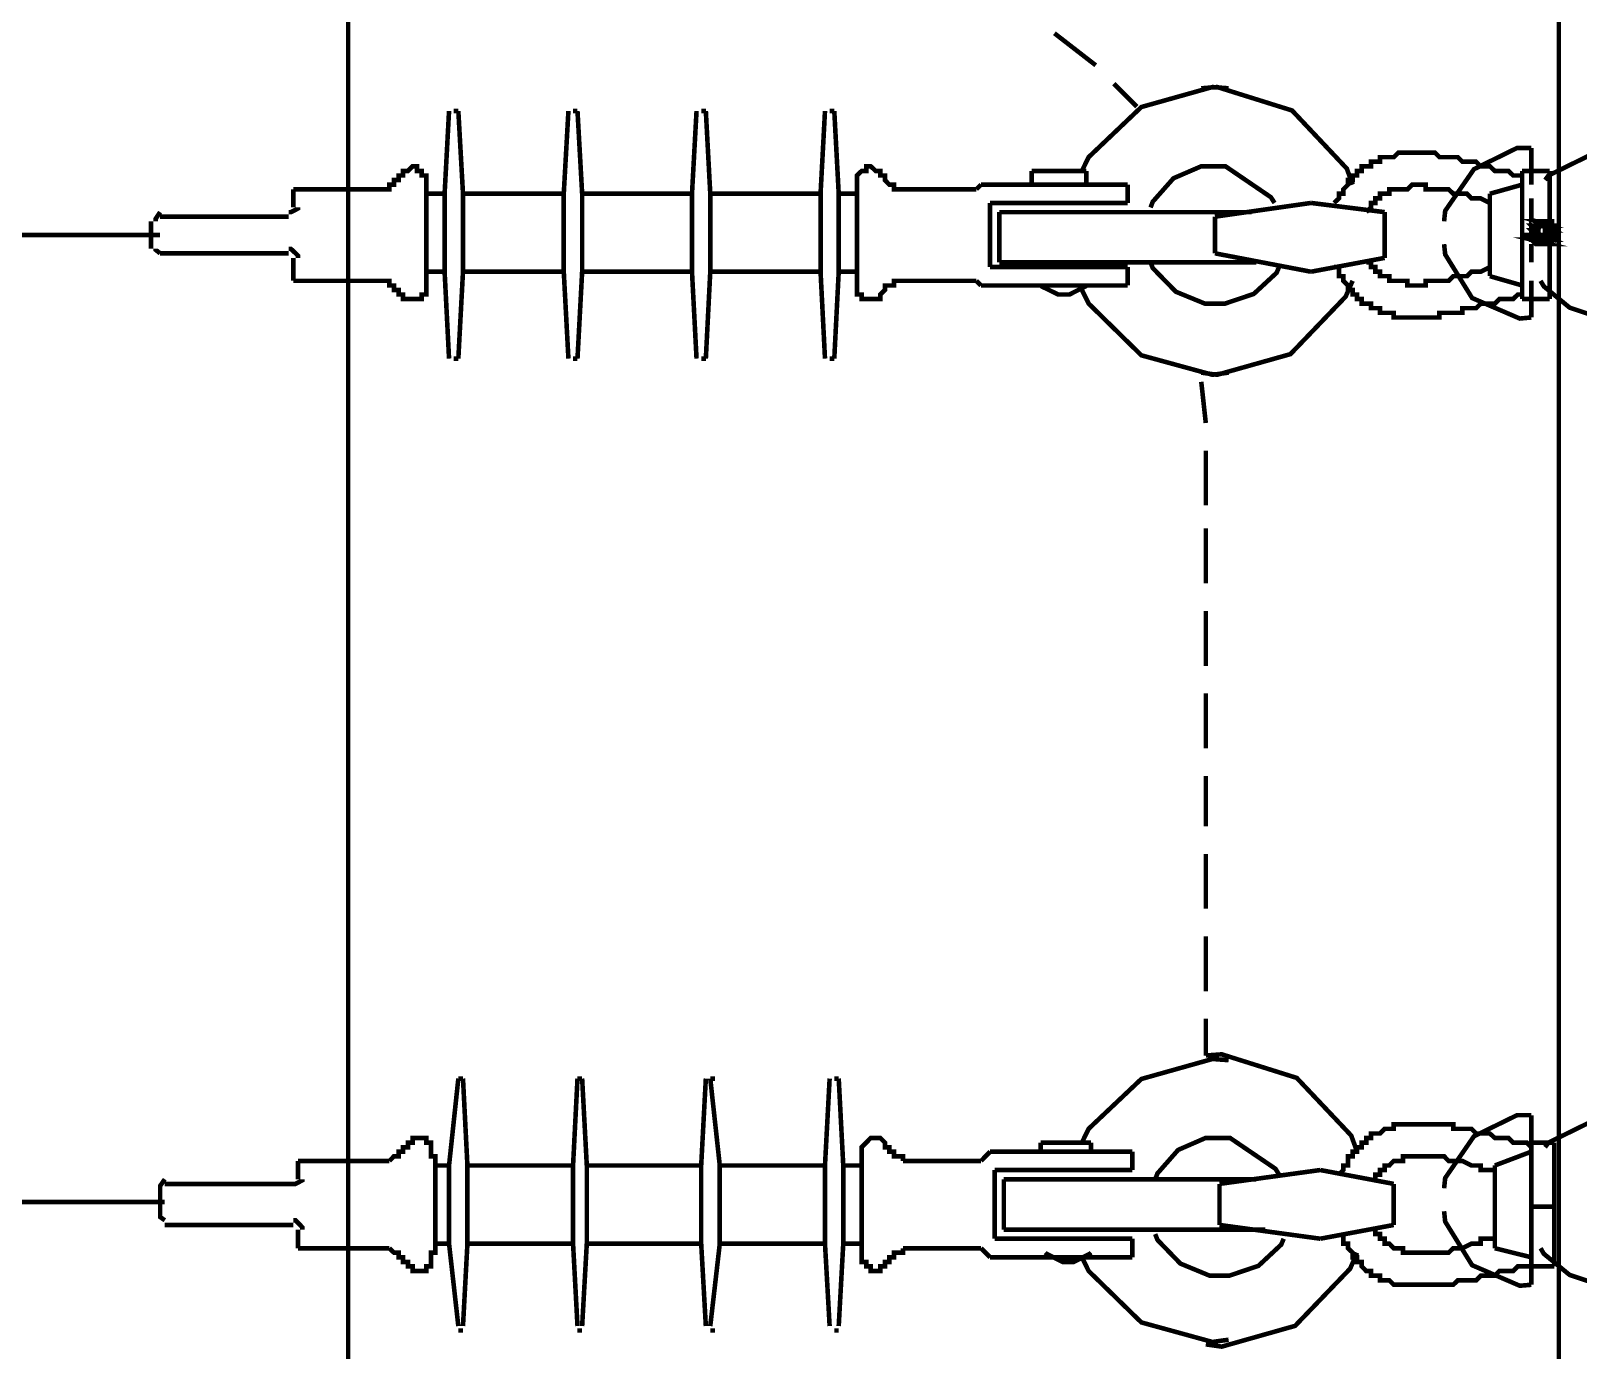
# Model space of a CAD drawing. Header units: metres. Extents: x -593 to 248, y 430 to 1024.
# Drawn here: x -481.01 to -466.7, y 811.44 to 823.64 of the extents above; entities that cross this region are included whole.
import ezdxf

# ---------------------------------------------------------------- set-up
doc = ezdxf.new("R2010")
doc.units = ezdxf.units.M
doc.header["$MEASUREMENT"] = 0
doc.layers.add('C00-00-00-BLACK', color=7, linetype='Continuous')

msp = doc.modelspace()

# ---------------------------------------------------------------- linework, layer by layer
at = {"layer": 'C00-00-00-BLACK', "const_width": 0.0423}
for points in [[(-478.073, 758.89), (-478.073, 842.777), (-415.303, 842.777), (-415.303, 758.89), (-478.073, 758.89)], [(-467.088, 821.879), (-466.96, 821.838), (-467.088, 821.838), (-467.088, 821.879)], [(-466.96, 821.879), (-467.088, 821.879), (-466.96, 821.838), (-466.96, 821.879)], [(-467.045, 821.838), (-467.13, 821.838), (-467.088, 821.795), (-467.045, 821.838)], [(-467.088, 821.795), (-467.13, 821.795), (-467.088, 821.752), (-467.088, 821.795)], [(-467.088, 821.752), (-467.13, 821.752), (-467.088, 821.71), (-467.088, 821.752)], [(-466.919, 821.752), (-466.919, 821.784), (-467.014, 821.879), (-467.045, 821.879), (-467.068, 821.879), (-467.13, 821.784), (-467.13, 821.752), (-467.13, 821.731), (-467.068, 821.668), (-467.045, 821.668), (-467.014, 821.668), (-466.919, 821.731), (-466.919, 821.752)], [(-467.13, 821.838), (-467.088, 821.795), (-467.13, 821.795), (-467.13, 821.838)], [(-466.96, 821.838), (-467.088, 821.838), (-467.13, 821.838), (-466.96, 821.838)], [(-466.96, 821.838), (-466.919, 821.838), (-467.13, 821.838), (-466.96, 821.838)], [(-466.96, 821.838), (-467.13, 821.838), (-466.96, 821.838)], [(-466.919, 821.838), (-467.13, 821.838), (-466.919, 821.838)], [(-467.13, 821.838), (-466.919, 821.838), (-466.876, 821.838), (-467.13, 821.838)], [(-466.919, 821.838), (-466.876, 821.838), (-467.13, 821.838), (-466.919, 821.838)], [(-466.919, 821.838), (-467.13, 821.838), (-466.96, 821.838), (-466.919, 821.838)], [(-467.13, 821.838), (-467.045, 821.838), (-467.003, 821.838), (-467.13, 821.838)], [(-467.045, 821.838), (-467.003, 821.838), (-467.13, 821.838), (-467.045, 821.838)], [(-467.13, 821.838), (-467.045, 821.838), (-467.003, 821.838), (-467.13, 821.838)], [(-467.045, 821.838), (-467.003, 821.838), (-467.13, 821.838), (-467.045, 821.838)], [(-467.045, 821.838), (-467.13, 821.838), (-467.045, 821.838)], [(-467.13, 821.838), (-467.045, 821.838), (-467.003, 821.838), (-467.13, 821.838)], [(-467.13, 821.838), (-467.045, 821.838), (-467.003, 821.838), (-467.13, 821.838)], [(-467.045, 821.838), (-467.003, 821.838), (-467.13, 821.838), (-467.045, 821.838)], [(-467.13, 821.795), (-467.088, 821.752), (-467.13, 821.752), (-467.13, 821.795)], [(-467.13, 821.795), (-467.088, 821.795), (-467.045, 821.795), (-467.13, 821.795)], [(-467.088, 821.795), (-467.045, 821.795), (-467.13, 821.795), (-467.088, 821.795)], [(-467.088, 821.795), (-467.13, 821.795), (-467.088, 821.795)], [(-467.13, 821.795), (-467.088, 821.795), (-467.045, 821.795), (-467.13, 821.795)], [(-467.13, 821.795), (-467.088, 821.795), (-467.045, 821.795), (-467.13, 821.795)], [(-467.088, 821.795), (-467.045, 821.795), (-467.13, 821.795), (-467.088, 821.795)], [(-467.13, 821.795), (-467.088, 821.795), (-467.045, 821.795), (-467.13, 821.795)], [(-467.088, 821.795), (-467.045, 821.795), (-467.13, 821.795), (-467.088, 821.795)], [(-467.088, 821.795), (-467.13, 821.795), (-467.088, 821.795)], [(-467.13, 821.795), (-467.088, 821.795), (-467.045, 821.795), (-467.13, 821.795)], [(-467.13, 821.795), (-467.088, 821.795), (-467.045, 821.795), (-467.13, 821.795)], [(-467.088, 821.795), (-467.045, 821.795), (-467.13, 821.795), (-467.088, 821.795)], [(-467.13, 821.752), (-467.088, 821.71), (-467.13, 821.71), (-467.13, 821.752)], [(-467.13, 821.752), (-467.088, 821.752), (-467.045, 821.752), (-467.13, 821.752)], [(-467.088, 821.752), (-467.045, 821.752), (-467.13, 821.752), (-467.088, 821.752)], [(-467.088, 821.752), (-467.13, 821.752), (-467.088, 821.752)], [(-467.13, 821.752), (-467.088, 821.752), (-467.045, 821.752), (-467.13, 821.752)], [(-467.13, 821.752), (-467.088, 821.752), (-467.045, 821.752), (-467.13, 821.752)], [(-467.088, 821.752), (-467.045, 821.752), (-467.13, 821.752), (-467.088, 821.752)], [(-467.13, 821.752), (-467.088, 821.752), (-467.045, 821.752), (-467.13, 821.752)], [(-467.088, 821.752), (-467.045, 821.752), (-467.13, 821.752), (-467.088, 821.752)], [(-467.088, 821.752), (-467.13, 821.752), (-467.088, 821.752)], [(-467.13, 821.752), (-467.088, 821.752), (-467.045, 821.752), (-467.13, 821.752)], [(-467.045, 821.879), (-467.003, 821.879), (-467.088, 821.879), (-467.045, 821.879)], [(-467.003, 821.879), (-467.088, 821.879), (-467.003, 821.879)], [(-467.088, 821.879), (-467.003, 821.879), (-466.96, 821.879), (-467.088, 821.879)], [(-466.96, 821.879), (-467.088, 821.879), (-466.96, 821.879)], [(-467.088, 821.879), (-466.96, 821.879), (-466.919, 821.879), (-467.088, 821.879)], [(-466.96, 821.879), (-466.919, 821.879), (-467.088, 821.879), (-466.96, 821.879)], [(-466.96, 821.879), (-467.088, 821.879), (-467.003, 821.879), (-466.96, 821.879)], [(-467.088, 821.838), (-466.96, 821.838), (-466.919, 821.838), (-467.088, 821.838)], [(-466.96, 821.752), (-466.96, 821.774), (-467.025, 821.838), (-467.045, 821.838), (-467.045, 821.838), (-467.088, 821.774), (-467.088, 821.752), (-467.088, 821.742), (-467.045, 821.71), (-467.045, 821.71), (-467.025, 821.71), (-466.96, 821.742), (-466.96, 821.752)], [(-466.919, 821.752), (-467.003, 821.752), (-466.919, 821.71), (-466.919, 821.752)], [(-466.919, 821.838), (-467.003, 821.838), (-466.919, 821.795), (-466.919, 821.838)], [(-467.003, 821.879), (-467.045, 821.879), (-467.003, 821.879)], [(-467.045, 821.879), (-467.003, 821.879), (-466.96, 821.879), (-467.045, 821.879)], [(-467.003, 821.879), (-466.96, 821.879), (-467.045, 821.879), (-467.003, 821.879)], [(-467.003, 821.879), (-467.045, 821.879), (-467.003, 821.879)], [(-467.045, 821.838), (-466.919, 821.838), (-466.876, 821.838), (-467.045, 821.838)], [(-466.919, 821.838), (-466.876, 821.838), (-467.045, 821.838), (-466.919, 821.838)], [(-466.919, 821.838), (-467.045, 821.838), (-466.919, 821.838)], [(-467.045, 821.838), (-466.919, 821.838), (-467.003, 821.838), (-467.045, 821.838)], [(-467.003, 821.838), (-466.919, 821.795), (-467.003, 821.795), (-467.003, 821.838)], [(-467.003, 821.838), (-466.919, 821.838), (-466.876, 821.838), (-467.003, 821.838)], [(-466.919, 821.838), (-466.876, 821.838), (-467.003, 821.838), (-466.919, 821.838)], [(-467.003, 821.838), (-466.919, 821.838), (-466.876, 821.838), (-467.003, 821.838)], [(-466.919, 821.838), (-466.876, 821.838), (-467.003, 821.838), (-466.919, 821.838)], [(-466.919, 821.795), (-467.003, 821.795), (-466.919, 821.795)], [(-467.003, 821.795), (-466.919, 821.795), (-466.876, 821.795), (-467.003, 821.795)], [(-467.003, 821.795), (-466.919, 821.795), (-466.876, 821.795), (-467.003, 821.795)], [(-466.919, 821.795), (-466.876, 821.795), (-467.003, 821.795), (-466.919, 821.795)], [(-466.919, 821.795), (-467.003, 821.795), (-466.919, 821.795)], [(-467.003, 821.795), (-466.919, 821.795), (-466.96, 821.795), (-467.003, 821.795)], [(-467.003, 821.752), (-466.919, 821.71), (-467.003, 821.71), (-467.003, 821.752)], [(-466.96, 821.752), (-466.919, 821.752), (-467.003, 821.752), (-466.96, 821.752)], [(-467.003, 821.752), (-466.919, 821.752), (-466.876, 821.752), (-467.003, 821.752)], [(-466.919, 821.752), (-466.876, 821.752), (-467.003, 821.752), (-466.919, 821.752)], [(-466.919, 821.795), (-466.96, 821.795), (-466.919, 821.752), (-466.919, 821.795)], [(-466.96, 821.795), (-466.919, 821.752), (-466.96, 821.752), (-466.96, 821.795)], [(-466.919, 821.795), (-466.96, 821.795), (-466.919, 821.795)], [(-466.96, 821.795), (-466.919, 821.795), (-466.876, 821.795), (-466.96, 821.795)], [(-466.96, 821.795), (-466.919, 821.795), (-466.876, 821.795), (-466.96, 821.795)], [(-466.919, 821.795), (-466.876, 821.795), (-466.96, 821.795), (-466.919, 821.795)], [(-466.96, 821.752), (-466.919, 821.752), (-466.876, 821.752), (-466.96, 821.752)], [(-466.919, 821.752), (-466.876, 821.752), (-466.96, 821.752), (-466.919, 821.752)], [(-466.96, 821.752), (-466.919, 821.752), (-466.876, 821.752), (-466.96, 821.752)], [(-466.919, 821.752), (-466.876, 821.752), (-466.96, 821.752), (-466.919, 821.752)], [(-466.919, 821.752), (-466.96, 821.752), (-466.919, 821.752)], [(-466.96, 821.752), (-466.919, 821.752), (-466.876, 821.752), (-466.96, 821.752)], [(-466.919, 821.752), (-466.96, 821.752), (-466.919, 821.752)], [(-466.96, 821.71), (-467.13, 821.71), (-466.96, 821.668), (-466.96, 821.71)], [(-467.13, 821.71), (-466.96, 821.668), (-467.088, 821.668), (-467.13, 821.71)], [(-467.045, 821.71), (-467.003, 821.71), (-467.13, 821.71), (-467.045, 821.71)], [(-467.045, 821.71), (-467.13, 821.71), (-467.088, 821.71), (-467.045, 821.71)], [(-467.13, 821.71), (-467.045, 821.71), (-467.003, 821.71), (-467.13, 821.71)], [(-467.045, 821.71), (-467.003, 821.71), (-467.13, 821.71), (-467.045, 821.71)], [(-467.045, 821.71), (-467.13, 821.71), (-467.045, 821.71)], [(-467.13, 821.71), (-467.045, 821.71), (-467.003, 821.71), (-467.13, 821.71)], [(-467.13, 821.71), (-467.045, 821.71), (-467.003, 821.71), (-467.13, 821.71)], [(-467.045, 821.71), (-467.003, 821.71), (-467.13, 821.71), (-467.045, 821.71)], [(-467.13, 821.71), (-467.045, 821.71), (-467.003, 821.71), (-467.13, 821.71)], [(-467.045, 821.71), (-467.003, 821.71), (-467.13, 821.71), (-467.045, 821.71)], [(-467.13, 821.71), (-466.919, 821.71), (-466.876, 821.71), (-467.13, 821.71)], [(-466.919, 821.71), (-466.876, 821.71), (-467.13, 821.71), (-466.919, 821.71)], [(-466.96, 821.71), (-467.13, 821.71), (-466.96, 821.71)], [(-467.13, 821.71), (-466.96, 821.71), (-466.919, 821.71), (-467.13, 821.71)], [(-466.96, 821.71), (-466.919, 821.71), (-467.13, 821.71), (-466.96, 821.71)], [(-466.96, 821.71), (-467.13, 821.71), (-466.919, 821.71), (-466.96, 821.71)], [(-466.96, 821.668), (-467.088, 821.668), (-466.96, 821.668)], [(-467.088, 821.668), (-466.96, 821.668), (-466.919, 821.668), (-467.088, 821.668)], [(-466.96, 821.668), (-466.919, 821.668), (-467.088, 821.668), (-466.96, 821.668)], [(-466.96, 821.668), (-467.088, 821.668), (-466.96, 821.668)], [(-467.045, 821.668), (-467.003, 821.668), (-467.088, 821.668), (-467.045, 821.668)], [(-467.003, 821.668), (-467.088, 821.668), (-467.003, 821.668)], [(-467.088, 821.668), (-467.003, 821.668), (-466.96, 821.668), (-467.088, 821.668)], [(-467.003, 821.668), (-466.96, 821.668), (-467.088, 821.668), (-467.003, 821.668)], [(-467.003, 821.668), (-467.088, 821.668), (-466.96, 821.668), (-467.003, 821.668)], [(-467.088, 821.668), (-467.003, 821.668), (-466.96, 821.668), (-467.088, 821.668)], [(-467.003, 821.71), (-466.919, 821.71), (-467.045, 821.71), (-467.003, 821.71)], [(-467.003, 821.668), (-466.96, 821.668), (-467.045, 821.668), (-467.003, 821.668)], [(-467.003, 821.668), (-467.045, 821.668), (-467.003, 821.668)], [(-467.045, 821.668), (-467.003, 821.668), (-466.96, 821.668), (-467.045, 821.668)], [(-467.003, 821.71), (-466.919, 821.71), (-466.876, 821.71), (-467.003, 821.71)], [(-466.919, 821.71), (-466.876, 821.71), (-467.003, 821.71), (-466.919, 821.71)], [(-467.003, 821.71), (-466.919, 821.71), (-466.876, 821.71), (-467.003, 821.71)], [(-466.919, 821.71), (-466.876, 821.71), (-467.003, 821.71), (-466.919, 821.71)], [(-467.003, 821.71), (-466.919, 821.71), (-466.876, 821.71), (-467.003, 821.71)], [(-466.919, 821.71), (-466.876, 821.71), (-467.003, 821.71), (-466.919, 821.71)], [(-466.919, 821.71), (-467.003, 821.71), (-466.919, 821.71)]]:
    msp.add_lwpolyline(points, close=True, dxfattribs=at)
for points in [[(-437.824, 767.92), (-461.915, 767.92), (-466.876, 767.92), (-466.876, 836.292)], [(-471.159, 823.322), (-471.541, 823.618)], [(-469.93, 823.109), (-470.079, 823.121), (-470.737, 822.936), (-471.224, 822.473), (-471.287, 822.345)], [(-470.779, 822.94), (-470.991, 823.152)], [(-468.783, 822.218), (-468.837, 822.367), (-469.343, 822.904), (-470.036, 823.121), (-470.183, 823.109)], [(-477.181, 822.134), (-477.14, 822.899)], [(-477.097, 822.899), (-477.054, 822.899)], [(-477.054, 822.899), (-477.011, 822.134)], [(-476.079, 822.134), (-476.036, 822.899)], [(-475.993, 822.899), (-475.952, 822.899)], [(-475.952, 822.899), (-475.909, 822.134)], [(-474.893, 822.134), (-474.851, 822.899)], [(-474.808, 822.899), (-474.765, 822.899)], [(-474.765, 822.899), (-474.724, 822.134)], [(-473.704, 822.134), (-473.663, 822.899)], [(-473.62, 822.899), (-473.577, 822.899)], [(-473.577, 822.899), (-473.536, 822.134)], [(-467.215, 822.303), (-467.256, 822.303), (-467.299, 822.303), (-467.342, 822.345), (-467.384, 822.345), (-467.426, 822.345), (-467.468, 822.345), (-467.514, 822.388), (-467.556, 822.388), (-467.598, 822.388), (-467.641, 822.43), (-467.684, 822.43), (-467.725, 822.43), (-467.768, 822.43), (-467.81, 822.472), (-467.852, 822.472), (-467.895, 822.472), (-467.937, 822.472), (-467.98, 822.472), (-468.021, 822.514), (-468.064, 822.514), (-468.107, 822.514), (-468.148, 822.514), (-468.191, 822.514), (-468.233, 822.514), (-468.276, 822.514), (-468.318, 822.514), (-468.36, 822.514), (-468.403, 822.472), (-468.444, 822.472), (-468.487, 822.472), (-468.53, 822.472), (-468.53, 822.43), (-468.572, 822.43), (-468.614, 822.43), (-468.614, 822.388), (-468.657, 822.388), (-468.699, 822.388), (-468.699, 822.345), (-468.742, 822.345), (-468.742, 822.303), (-468.783, 822.303), (-468.783, 822.261), (-468.826, 822.261), (-468.826, 822.218), (-468.869, 822.175), (-468.869, 822.134), (-468.91, 822.134), (-468.91, 822.091), (-468.955, 822.049)], [(-467.13, 822.557), (-467.263, 822.557), (-467.661, 822.361), (-467.927, 821.976), (-467.937, 821.879)], [(-467.13, 822.218), (-467.13, 822.557)], [(-466.41, 822.557), (-466.474, 822.547), (-466.971, 822.303), (-467.003, 822.261)], [(-477.35, 822.175), (-477.35, 822.218), (-477.35, 822.261), (-477.35, 822.303), (-477.393, 822.303), (-477.393, 822.345), (-477.436, 822.345), (-477.436, 822.388), (-477.477, 822.388), (-477.52, 822.345), (-477.566, 822.345), (-477.566, 822.303), (-477.607, 822.303), (-477.607, 822.261), (-477.65, 822.261), (-477.65, 822.218), (-477.692, 822.218), (-477.692, 822.175), (-477.735, 822.175)], [(-473.367, 822.175), (-473.367, 822.218), (-473.367, 822.261), (-473.367, 822.303), (-473.324, 822.345), (-473.281, 822.345), (-473.281, 822.388), (-473.24, 822.388), (-473.194, 822.345), (-473.152, 822.345), (-473.152, 822.303), (-473.109, 822.303), (-473.109, 822.261), (-473.068, 822.218), (-473.025, 822.218), (-473.025, 822.175), (-472.982, 822.175)], [(-471.751, 822.218), (-471.751, 822.345)], [(-471.751, 822.345), (-471.245, 822.345)], [(-471.245, 822.345), (-471.245, 822.218)], [(-469.505, 822.049), (-469.539, 822.102), (-469.959, 822.388), (-470.098, 822.388), (-470.183, 822.388), (-470.44, 822.277), (-470.631, 822.061), (-470.652, 822.007)], [(-467.215, 821.16), (-467.215, 822.345)], [(-466.96, 822.345), (-467.215, 822.345)], [(-466.96, 821.16), (-466.96, 822.345)], [(-478.581, 822.007), (-478.581, 822.175)], [(-477.735, 822.175), (-478.581, 822.175)], [(-477.35, 822.175), (-477.35, 821.329)], [(-473.367, 822.175), (-473.367, 821.329)], [(-472.263, 822.175), (-472.982, 822.175)], [(-472.263, 822.175), (-472.22, 822.218)], [(-472.22, 822.218), (-470.863, 822.218)], [(-470.863, 822.218), (-470.863, 822.049)], [(-467.514, 822.049), (-467.598, 822.091), (-467.641, 822.091), (-467.684, 822.091), (-467.725, 822.134), (-467.81, 822.134), (-467.852, 822.134), (-467.895, 822.175), (-467.937, 822.175), (-467.98, 822.175), (-468.021, 822.175), (-468.064, 822.175), (-468.107, 822.175), (-468.107, 822.218), (-468.148, 822.218), (-468.191, 822.218), (-468.233, 822.218), (-468.276, 822.175), (-468.318, 822.175), (-468.36, 822.175), (-468.403, 822.175), (-468.444, 822.175), (-468.444, 822.134), (-468.487, 822.134), (-468.53, 822.134), (-468.53, 822.091), (-468.572, 822.091), (-468.572, 822.049), (-468.614, 822.049), (-468.614, 822.007), (-468.657, 821.964)], [(-467.514, 822.134), (-467.215, 822.218)], [(-467.215, 821.202), (-467.215, 822.303)], [(-477.181, 822.134), (-477.35, 822.134)], [(-477.181, 822.134), (-477.181, 821.413)], [(-476.079, 822.134), (-477.011, 822.134)], [(-477.011, 822.134), (-477.011, 821.413)], [(-476.079, 822.134), (-476.079, 821.413)], [(-475.909, 822.134), (-475.909, 821.413)], [(-474.893, 822.134), (-475.909, 822.134)], [(-474.893, 822.134), (-474.893, 821.413)], [(-473.704, 822.134), (-474.724, 822.134)], [(-474.724, 822.134), (-474.724, 821.413)], [(-473.704, 822.134), (-473.704, 821.413)], [(-473.536, 822.134), (-473.536, 821.413)], [(-473.367, 822.134), (-473.536, 822.134)], [(-472.136, 822.049), (-472.136, 821.752)], [(-472.136, 822.049), (-470.863, 822.049)], [(-470.056, 821.922), (-469.168, 822.049)], [(-469.168, 822.049), (-468.487, 821.964)], [(-467.514, 821.372), (-467.514, 822.134)], [(-467.13, 821.879), (-467.13, 822.091)], [(-479.812, 821.964), (-479.812, 821.964), (-479.854, 821.901), (-479.854, 821.879)], [(-478.624, 821.922), (-479.812, 821.922)], [(-478.624, 821.964), (-478.603, 821.964), (-478.538, 821.997), (-478.538, 822.007)], [(-472.051, 821.964), (-469.717, 821.964)], [(-472.051, 821.964), (-472.051, 821.499)], [(-470.056, 821.922), (-470.056, 821.583)], [(-468.487, 821.964), (-468.487, 821.541)], [(-479.812, 821.752), (-489.651, 821.752)], [(-479.896, 821.625), (-479.896, 821.879)], [(-472.136, 821.456), (-472.136, 821.752)], [(-466.96, 821.752), (-467.215, 821.752)], [(-479.854, 821.625), (-479.854, 821.616), (-479.812, 821.583), (-479.812, 821.583)], [(-478.538, 821.541), (-478.538, 821.563), (-478.603, 821.625), (-478.624, 821.625)], [(-467.937, 821.668), (-467.927, 821.573), (-467.678, 821.17), (-467.237, 820.98), (-467.13, 820.99)], [(-467.13, 821.499), (-467.13, 821.668)], [(-478.624, 821.583), (-479.812, 821.583)], [(-478.581, 821.329), (-478.581, 821.541)], [(-472.136, 821.456), (-470.863, 821.456)], [(-472.051, 821.499), (-469.675, 821.499)], [(-470.863, 821.286), (-470.863, 821.456)], [(-470.652, 821.499), (-470.631, 821.446), (-470.418, 821.228), (-470.147, 821.117), (-470.056, 821.117), (-469.967, 821.117), (-469.697, 821.208), (-469.486, 821.403), (-469.464, 821.456)], [(-470.056, 821.583), (-469.168, 821.413)], [(-469.168, 821.413), (-468.487, 821.541)], [(-467.215, 821.202), (-467.256, 821.202), (-467.299, 821.16), (-467.342, 821.16), (-467.384, 821.16), (-467.426, 821.16), (-467.468, 821.117), (-467.514, 821.117), (-467.556, 821.117), (-467.598, 821.117), (-467.641, 821.076), (-467.684, 821.076), (-467.725, 821.076), (-467.768, 821.076), (-467.768, 821.033), (-467.81, 821.033), (-467.852, 821.033), (-467.895, 821.033), (-467.937, 821.033), (-467.98, 821.033), (-467.98, 820.99), (-468.021, 820.99), (-468.064, 820.99), (-468.107, 820.99), (-468.148, 820.99), (-468.191, 820.99), (-468.233, 820.99), (-468.276, 820.99), (-468.318, 820.99), (-468.36, 820.99), (-468.403, 820.99), (-468.403, 821.033), (-468.444, 821.033), (-468.487, 821.033), (-468.53, 821.033), (-468.53, 821.076), (-468.572, 821.076), (-468.614, 821.076), (-468.614, 821.117), (-468.657, 821.117), (-468.699, 821.117), (-468.699, 821.16), (-468.742, 821.16), (-468.742, 821.202), (-468.783, 821.202), (-468.783, 821.245), (-468.826, 821.245), (-468.826, 821.286), (-468.869, 821.329), (-468.869, 821.372), (-468.91, 821.372), (-468.91, 821.413), (-468.91, 821.456), (-468.955, 821.456)], [(-467.514, 821.456), (-467.598, 821.413), (-467.641, 821.413), (-467.684, 821.413), (-467.725, 821.372), (-467.81, 821.372), (-467.852, 821.372), (-467.895, 821.329), (-467.937, 821.329), (-467.98, 821.329), (-468.021, 821.329), (-468.064, 821.329), (-468.107, 821.329), (-468.107, 821.286), (-468.148, 821.286), (-468.191, 821.286), (-468.233, 821.286), (-468.276, 821.286), (-468.276, 821.329), (-468.318, 821.329), (-468.36, 821.329), (-468.403, 821.329), (-468.444, 821.329), (-468.444, 821.372), (-468.487, 821.372), (-468.53, 821.372), (-468.53, 821.413), (-468.572, 821.413), (-468.572, 821.456), (-468.614, 821.456), (-468.614, 821.499), (-468.657, 821.499)], [(-477.735, 821.329), (-478.581, 821.329)], [(-477.35, 821.329), (-477.35, 821.286), (-477.35, 821.245), (-477.35, 821.202), (-477.393, 821.202), (-477.393, 821.16), (-477.436, 821.16), (-477.477, 821.16), (-477.52, 821.16), (-477.566, 821.16), (-477.566, 821.202), (-477.607, 821.202), (-477.607, 821.245), (-477.65, 821.245), (-477.65, 821.286), (-477.692, 821.286), (-477.692, 821.329), (-477.735, 821.329)], [(-477.181, 821.413), (-477.35, 821.413)], [(-477.181, 821.413), (-477.14, 820.61)], [(-477.054, 820.61), (-477.011, 821.413)], [(-476.079, 821.413), (-477.011, 821.413)], [(-476.079, 821.413), (-476.036, 820.61)], [(-475.952, 820.61), (-475.909, 821.413)], [(-474.893, 821.413), (-475.909, 821.413)], [(-474.893, 821.413), (-474.851, 820.61)], [(-474.765, 820.61), (-474.724, 821.413)], [(-473.704, 821.413), (-474.724, 821.413)], [(-473.704, 821.413), (-473.663, 820.61)], [(-473.577, 820.61), (-473.536, 821.413)], [(-473.367, 821.413), (-473.536, 821.413)], [(-473.367, 821.329), (-473.367, 821.286), (-473.367, 821.245), (-473.367, 821.202), (-473.324, 821.202), (-473.324, 821.16), (-473.281, 821.16), (-473.24, 821.16), (-473.194, 821.16), (-473.152, 821.16), (-473.152, 821.202), (-473.109, 821.245), (-473.109, 821.286), (-473.068, 821.286), (-473.025, 821.286), (-473.025, 821.329), (-472.982, 821.329)], [(-472.263, 821.329), (-472.982, 821.329)], [(-472.263, 821.329), (-472.22, 821.286)], [(-470.183, 820.48), (-470.036, 820.46), (-469.358, 820.651), (-468.848, 821.182), (-468.783, 821.329)], [(-467.215, 821.286), (-467.514, 821.372)], [(-467.13, 820.99), (-467.13, 821.329)], [(-467.045, 821.329), (-467.014, 821.277), (-466.776, 821.081), (-466.503, 820.99), (-466.41, 820.99)], [(-472.22, 821.286), (-470.863, 821.286)], [(-471.668, 821.286), (-471.658, 821.277), (-471.506, 821.202), (-471.455, 821.202), (-471.403, 821.202), (-471.255, 821.277), (-471.245, 821.286)], [(-471.287, 821.245), (-471.224, 821.118), (-470.737, 820.64), (-470.079, 820.46), (-469.93, 820.48)], [(-466.96, 821.16), (-467.215, 821.16)], [(-477.097, 820.61), (-477.054, 820.61)], [(-475.993, 820.61), (-475.952, 820.61)], [(-474.808, 820.61), (-474.765, 820.61)], [(-473.62, 820.61), (-473.577, 820.61)], [(-470.183, 820.395), (-470.141, 820.014)], [(-470.141, 819.759), (-470.141, 819.252)], [(-470.141, 819.04), (-470.141, 818.53)], [(-470.141, 818.275), (-470.141, 817.768)], [(-470.141, 817.513), (-470.141, 817.006)], [(-470.141, 816.751), (-470.141, 816.284)], [(-470.141, 816.029), (-470.141, 815.522)], [(-470.141, 815.267), (-470.141, 814.76)], [(-470.141, 814.505), (-470.141, 814.165)], [(-468.742, 813.276), (-468.796, 813.425), (-469.3, 813.958), (-469.993, 814.176), (-470.141, 814.165)], [(-469.93, 814.122), (-470.079, 814.133), (-470.737, 813.948), (-471.224, 813.488), (-471.287, 813.36)], [(-477.14, 813.148), (-477.054, 813.952)], [(-477.054, 813.952), (-477.011, 813.952)], [(-477.011, 813.952), (-476.97, 813.148)], [(-475.993, 813.148), (-475.952, 813.952)], [(-475.952, 813.952), (-475.909, 813.952)], [(-475.909, 813.952), (-475.866, 813.148)], [(-474.808, 813.148), (-474.765, 813.952)], [(-474.724, 813.952), (-474.681, 813.952)], [(-474.724, 813.952), (-474.636, 813.148)], [(-473.663, 813.148), (-473.62, 813.952)], [(-473.577, 813.952), (-473.536, 813.952)], [(-473.536, 813.952), (-473.494, 813.148)], [(-467.13, 813.613), (-467.263, 813.613), (-467.661, 813.418), (-467.927, 813.032), (-467.937, 812.937)], [(-467.13, 813.317), (-467.13, 813.613)], [(-466.41, 813.613), (-466.474, 813.604), (-466.971, 813.36), (-467.003, 813.317)], [(-467.13, 813.317), (-467.172, 813.36), (-467.215, 813.36), (-467.256, 813.36), (-467.299, 813.36), (-467.342, 813.403), (-467.384, 813.403), (-467.426, 813.403), (-467.468, 813.403), (-467.514, 813.444), (-467.556, 813.444), (-467.598, 813.444), (-467.641, 813.444), (-467.684, 813.487), (-467.725, 813.487), (-467.768, 813.487), (-467.81, 813.487), (-467.852, 813.487), (-467.852, 813.529), (-467.895, 813.529), (-467.937, 813.529), (-467.98, 813.529), (-468.021, 813.529), (-468.064, 813.529), (-468.107, 813.529), (-468.148, 813.529), (-468.191, 813.529), (-468.233, 813.529), (-468.276, 813.529), (-468.318, 813.529), (-468.36, 813.529), (-468.403, 813.529), (-468.403, 813.487), (-468.444, 813.487), (-468.487, 813.487), (-468.53, 813.444), (-468.572, 813.444), (-468.614, 813.444), (-468.614, 813.403), (-468.657, 813.403), (-468.657, 813.36), (-468.699, 813.36), (-468.699, 813.317), (-468.742, 813.317), (-468.742, 813.276), (-468.783, 813.276), (-468.783, 813.233), (-468.826, 813.233), (-468.826, 813.19), (-468.826, 813.148), (-468.869, 813.148), (-468.869, 813.106), (-468.91, 813.064)], [(-477.266, 813.19), (-477.266, 813.233), (-477.308, 813.233), (-477.308, 813.276), (-477.308, 813.317), (-477.308, 813.36), (-477.35, 813.36), (-477.35, 813.403), (-477.393, 813.403), (-477.436, 813.403), (-477.477, 813.403), (-477.477, 813.36), (-477.52, 813.36), (-477.52, 813.317), (-477.566, 813.317), (-477.566, 813.276), (-477.607, 813.276), (-477.607, 813.233), (-477.65, 813.233), (-477.692, 813.19)], [(-473.324, 813.19), (-473.324, 813.233), (-473.324, 813.276), (-473.324, 813.317), (-473.281, 813.36), (-473.24, 813.403), (-473.194, 813.403), (-473.152, 813.403), (-473.109, 813.36), (-473.109, 813.317), (-473.068, 813.317), (-473.068, 813.276), (-473.025, 813.276), (-473.025, 813.233), (-472.982, 813.233), (-472.941, 813.233), (-472.941, 813.19)], [(-471.668, 813.36), (-471.202, 813.36)], [(-471.668, 813.276), (-471.668, 813.36)], [(-471.202, 813.36), (-471.202, 813.276)], [(-469.464, 813.064), (-469.496, 813.117), (-469.917, 813.403), (-470.056, 813.403), (-470.142, 813.403), (-470.397, 813.292), (-470.588, 813.075), (-470.609, 813.021)], [(-466.919, 813.36), (-467.13, 813.36)], [(-467.13, 812.215), (-467.13, 813.36)], [(-467.13, 812.215), (-467.13, 813.317)], [(-466.919, 812.215), (-466.919, 813.36)], [(-477.692, 813.19), (-478.538, 813.19)], [(-478.538, 813.021), (-478.538, 813.19)], [(-477.266, 813.19), (-477.266, 812.383)], [(-473.324, 813.19), (-473.324, 812.383)], [(-472.22, 813.19), (-472.941, 813.19)], [(-472.22, 813.19), (-472.136, 813.276)], [(-472.136, 813.276), (-470.821, 813.276)], [(-470.821, 813.276), (-470.821, 813.106)], [(-467.468, 813.106), (-467.556, 813.106), (-467.598, 813.106), (-467.598, 813.148), (-467.684, 813.148), (-467.768, 813.19), (-467.81, 813.19), (-467.852, 813.19), (-467.895, 813.19), (-467.937, 813.233), (-467.98, 813.233), (-468.021, 813.233), (-468.064, 813.233), (-468.107, 813.233), (-468.148, 813.233), (-468.191, 813.233), (-468.233, 813.233), (-468.276, 813.233), (-468.318, 813.233), (-468.318, 813.19), (-468.36, 813.19), (-468.403, 813.19), (-468.444, 813.148), (-468.487, 813.148), (-468.487, 813.106), (-468.53, 813.106), (-468.53, 813.064), (-468.572, 813.064), (-468.572, 813.021)], [(-467.468, 813.148), (-467.13, 813.276)], [(-479.769, 813.021), (-479.769, 813.021), (-479.812, 812.959), (-479.812, 812.937)], [(-478.581, 812.978), (-478.56, 812.978), (-478.497, 813.011), (-478.497, 813.021)], [(-477.14, 813.148), (-477.266, 813.148)], [(-477.14, 813.148), (-477.14, 812.425)], [(-476.97, 813.148), (-476.97, 812.425)], [(-475.993, 813.148), (-476.97, 813.148)], [(-475.993, 813.148), (-475.993, 812.425)], [(-474.808, 813.148), (-475.866, 813.148)], [(-475.866, 813.148), (-475.866, 812.425)], [(-474.808, 813.148), (-474.808, 812.425)], [(-474.636, 813.148), (-474.636, 812.425)], [(-473.663, 813.148), (-474.636, 813.148)], [(-473.663, 813.148), (-473.663, 812.425)], [(-473.324, 813.148), (-473.494, 813.148)], [(-473.494, 813.148), (-473.494, 812.425)], [(-472.093, 813.106), (-470.821, 813.106)], [(-472.093, 813.106), (-472.093, 812.81)], [(-472.009, 813.021), (-472.009, 812.555)], [(-472.009, 813.021), (-469.675, 813.021)], [(-470.014, 812.978), (-469.082, 813.106)], [(-469.082, 813.106), (-468.403, 812.978)], [(-467.468, 812.383), (-467.468, 813.148)], [(-467.13, 812.937), (-467.13, 813.148)], [(-479.812, 812.682), (-479.812, 812.937)], [(-478.581, 812.978), (-479.769, 812.978)], [(-470.014, 812.978), (-470.014, 812.598)], [(-468.403, 812.978), (-468.403, 812.598)], [(-479.769, 812.81), (-489.567, 812.81)], [(-472.093, 812.471), (-472.093, 812.81)], [(-467.937, 812.725), (-467.927, 812.629), (-467.678, 812.226), (-467.237, 812.036), (-467.13, 812.045)], [(-467.13, 812.555), (-467.13, 812.767)], [(-466.919, 812.767), (-467.13, 812.767)], [(-479.812, 812.682), (-479.812, 812.672), (-479.769, 812.641), (-479.769, 812.641)], [(-478.581, 812.598), (-479.769, 812.598)], [(-478.497, 812.555), (-478.497, 812.577), (-478.56, 812.641), (-478.581, 812.641)], [(-470.014, 812.598), (-469.082, 812.471)], [(-469.082, 812.471), (-468.403, 812.598)], [(-478.538, 812.383), (-478.538, 812.555)], [(-472.093, 812.471), (-470.821, 812.471)], [(-472.009, 812.555), (-469.591, 812.555)], [(-470.821, 812.299), (-470.821, 812.471)], [(-470.609, 812.514), (-470.588, 812.46), (-470.376, 812.241), (-470.105, 812.129), (-470.014, 812.129), (-469.924, 812.129), (-469.654, 812.22), (-469.443, 812.417), (-469.421, 812.471)], [(-467.13, 812.215), (-467.172, 812.215), (-467.215, 812.215), (-467.256, 812.215), (-467.299, 812.172), (-467.342, 812.172), (-467.384, 812.172), (-467.426, 812.172), (-467.468, 812.129), (-467.514, 812.129), (-467.556, 812.129), (-467.598, 812.129), (-467.641, 812.086), (-467.684, 812.086), (-467.725, 812.086), (-467.768, 812.086), (-467.81, 812.086), (-467.852, 812.045), (-467.895, 812.045), (-467.937, 812.045), (-467.98, 812.045), (-468.021, 812.045), (-468.064, 812.045), (-468.107, 812.045), (-468.148, 812.045), (-468.191, 812.045), (-468.233, 812.045), (-468.276, 812.045), (-468.318, 812.045), (-468.36, 812.045), (-468.403, 812.045), (-468.444, 812.086), (-468.487, 812.086), (-468.53, 812.086), (-468.53, 812.129), (-468.572, 812.129), (-468.614, 812.129), (-468.614, 812.172), (-468.657, 812.172), (-468.699, 812.215), (-468.699, 812.256), (-468.742, 812.256), (-468.742, 812.299), (-468.783, 812.299), (-468.783, 812.342), (-468.826, 812.383), (-468.826, 812.425), (-468.869, 812.425), (-468.869, 812.471), (-468.869, 812.514)], [(-467.468, 812.471), (-467.556, 812.471), (-467.598, 812.471), (-467.598, 812.425), (-467.684, 812.425), (-467.768, 812.383), (-467.81, 812.383), (-467.852, 812.383), (-467.895, 812.342), (-467.937, 812.342), (-467.98, 812.342), (-468.021, 812.342), (-468.064, 812.342), (-468.107, 812.342), (-468.148, 812.342), (-468.191, 812.342), (-468.233, 812.342), (-468.276, 812.342), (-468.318, 812.342), (-468.318, 812.383), (-468.36, 812.383), (-468.403, 812.383), (-468.444, 812.425), (-468.487, 812.425), (-468.487, 812.471), (-468.53, 812.471), (-468.53, 812.514), (-468.572, 812.514), (-468.572, 812.555)], [(-477.692, 812.383), (-478.538, 812.383)], [(-477.266, 812.383), (-477.266, 812.342), (-477.308, 812.342), (-477.308, 812.299), (-477.308, 812.256), (-477.308, 812.215), (-477.35, 812.215), (-477.35, 812.172), (-477.393, 812.172), (-477.436, 812.172), (-477.477, 812.172), (-477.477, 812.215), (-477.52, 812.215), (-477.52, 812.256), (-477.566, 812.256), (-477.566, 812.299), (-477.607, 812.299), (-477.607, 812.342), (-477.65, 812.342), (-477.692, 812.383)], [(-477.14, 812.425), (-477.266, 812.425)], [(-477.14, 812.425), (-477.054, 811.663)], [(-477.011, 811.663), (-476.97, 812.425)], [(-475.993, 812.425), (-476.97, 812.425)], [(-475.993, 812.425), (-475.952, 811.663)], [(-475.909, 811.663), (-475.866, 812.425)], [(-474.808, 812.425), (-475.866, 812.425)], [(-474.808, 812.425), (-474.765, 811.663)], [(-474.724, 811.663), (-474.636, 812.425)], [(-473.663, 812.425), (-474.636, 812.425)], [(-473.663, 812.425), (-473.62, 811.663)], [(-473.536, 811.663), (-473.494, 812.425)], [(-473.324, 812.425), (-473.494, 812.425)], [(-473.324, 812.383), (-473.324, 812.342), (-473.324, 812.299), (-473.324, 812.256), (-473.281, 812.256), (-473.281, 812.215), (-473.24, 812.215), (-473.24, 812.172), (-473.194, 812.172), (-473.152, 812.172), (-473.152, 812.215), (-473.109, 812.215), (-473.109, 812.256), (-473.068, 812.256), (-473.068, 812.299), (-473.025, 812.299), (-473.025, 812.342), (-472.982, 812.342), (-472.941, 812.342), (-472.941, 812.383)], [(-472.22, 812.383), (-472.941, 812.383)], [(-472.22, 812.383), (-472.136, 812.299)], [(-472.136, 812.299), (-470.821, 812.299)], [(-471.625, 812.342), (-471.615, 812.332), (-471.465, 812.256), (-471.414, 812.256), (-471.362, 812.256), (-471.213, 812.332), (-471.202, 812.342)], [(-471.287, 812.299), (-471.224, 812.172), (-470.737, 811.697), (-470.079, 811.516), (-469.93, 811.537)], [(-470.141, 811.494), (-469.993, 811.473), (-469.315, 811.665), (-468.806, 812.194), (-468.742, 812.342)], [(-467.13, 812.299), (-467.468, 812.383)], [(-467.13, 812.045), (-467.13, 812.425)], [(-467.045, 812.383), (-467.014, 812.331), (-466.776, 812.136), (-466.503, 812.045), (-466.41, 812.045)], [(-466.919, 812.215), (-467.13, 812.215)], [(-477.054, 811.622), (-477.011, 811.622)], [(-475.952, 811.622), (-475.909, 811.622)], [(-474.724, 811.622), (-474.681, 811.622)], [(-473.577, 811.622), (-473.536, 811.622)]]:
    msp.add_lwpolyline(points, dxfattribs=at)
at = {"layer": 'C00-00-00-BLACK'}
for points in [[(-466.96, 821.838), (-467.088, 821.838), (-467.13, 821.838), (-466.96, 821.838)], [(-466.96, 821.838), (-466.919, 821.838), (-467.13, 821.838), (-466.96, 821.838)], [(-466.96, 821.838), (-467.13, 821.838), (-466.96, 821.838)], [(-466.919, 821.838), (-467.13, 821.838), (-466.919, 821.838)], [(-467.13, 821.838), (-466.919, 821.838), (-466.876, 821.838), (-467.13, 821.838)], [(-466.919, 821.838), (-466.876, 821.838), (-467.13, 821.838), (-466.919, 821.838)], [(-466.919, 821.838), (-467.13, 821.838), (-466.96, 821.838), (-466.919, 821.838)], [(-467.13, 821.838), (-467.045, 821.838), (-467.003, 821.838), (-467.13, 821.838)], [(-467.045, 821.838), (-467.003, 821.838), (-467.13, 821.838), (-467.045, 821.838)], [(-467.13, 821.838), (-467.045, 821.838), (-467.003, 821.838), (-467.13, 821.838)], [(-467.045, 821.838), (-467.003, 821.838), (-467.13, 821.838), (-467.045, 821.838)], [(-467.045, 821.838), (-467.13, 821.838), (-467.045, 821.838)], [(-467.13, 821.838), (-467.045, 821.838), (-467.003, 821.838), (-467.13, 821.838)], [(-467.13, 821.838), (-467.045, 821.838), (-467.003, 821.838), (-467.13, 821.838)], [(-467.045, 821.838), (-467.003, 821.838), (-467.13, 821.838), (-467.045, 821.838)], [(-467.045, 821.838), (-467.13, 821.838), (-467.088, 821.795), (-467.045, 821.838)], [(-467.13, 821.838), (-467.088, 821.795), (-467.13, 821.795), (-467.13, 821.838)], [(-467.13, 821.795), (-467.088, 821.795), (-467.045, 821.795), (-467.13, 821.795)], [(-467.088, 821.795), (-467.045, 821.795), (-467.13, 821.795), (-467.088, 821.795)], [(-467.088, 821.795), (-467.13, 821.795), (-467.088, 821.795)], [(-467.13, 821.795), (-467.088, 821.795), (-467.045, 821.795), (-467.13, 821.795)], [(-467.13, 821.795), (-467.088, 821.795), (-467.045, 821.795), (-467.13, 821.795)], [(-467.088, 821.795), (-467.045, 821.795), (-467.13, 821.795), (-467.088, 821.795)], [(-467.13, 821.795), (-467.088, 821.795), (-467.045, 821.795), (-467.13, 821.795)], [(-467.088, 821.795), (-467.045, 821.795), (-467.13, 821.795), (-467.088, 821.795)], [(-467.088, 821.795), (-467.13, 821.795), (-467.088, 821.795)], [(-467.13, 821.795), (-467.088, 821.795), (-467.045, 821.795), (-467.13, 821.795)], [(-467.13, 821.795), (-467.088, 821.795), (-467.045, 821.795), (-467.13, 821.795)], [(-467.088, 821.795), (-467.045, 821.795), (-467.13, 821.795), (-467.088, 821.795)], [(-467.088, 821.795), (-467.13, 821.795), (-467.088, 821.752), (-467.088, 821.795)], [(-467.13, 821.795), (-467.088, 821.752), (-467.13, 821.752), (-467.13, 821.795)], [(-467.045, 821.879), (-467.003, 821.879), (-467.088, 821.879), (-467.045, 821.879)], [(-467.003, 821.879), (-467.088, 821.879), (-467.003, 821.879)], [(-467.088, 821.879), (-467.003, 821.879), (-466.96, 821.879), (-467.088, 821.879)], [(-466.96, 821.879), (-467.088, 821.879), (-466.96, 821.879)], [(-467.088, 821.879), (-466.96, 821.879), (-466.919, 821.879), (-467.088, 821.879)], [(-466.96, 821.879), (-466.919, 821.879), (-467.088, 821.879), (-466.96, 821.879)], [(-466.96, 821.879), (-467.088, 821.879), (-467.003, 821.879), (-466.96, 821.879)], [(-466.96, 821.879), (-467.088, 821.879), (-466.96, 821.838), (-466.96, 821.879)], [(-467.088, 821.879), (-466.96, 821.838), (-467.088, 821.838), (-467.088, 821.879)], [(-467.088, 821.838), (-466.96, 821.838), (-466.919, 821.838), (-467.088, 821.838)], [(-467.003, 821.879), (-467.045, 821.879), (-467.003, 821.879)], [(-467.045, 821.879), (-467.003, 821.879), (-466.96, 821.879), (-467.045, 821.879)], [(-467.003, 821.879), (-466.96, 821.879), (-467.045, 821.879), (-467.003, 821.879)], [(-467.003, 821.879), (-467.045, 821.879), (-467.003, 821.879)], [(-467.045, 821.838), (-466.919, 821.838), (-466.876, 821.838), (-467.045, 821.838)], [(-466.919, 821.838), (-466.876, 821.838), (-467.045, 821.838), (-466.919, 821.838)], [(-466.919, 821.838), (-467.045, 821.838), (-466.919, 821.838)], [(-467.045, 821.838), (-466.919, 821.838), (-467.003, 821.838), (-467.045, 821.838)], [(-467.003, 821.838), (-466.919, 821.838), (-466.876, 821.838), (-467.003, 821.838)], [(-466.919, 821.838), (-466.876, 821.838), (-467.003, 821.838), (-466.919, 821.838)], [(-467.003, 821.838), (-466.919, 821.838), (-466.876, 821.838), (-467.003, 821.838)], [(-466.919, 821.838), (-466.876, 821.838), (-467.003, 821.838), (-466.919, 821.838)], [(-466.919, 821.838), (-467.003, 821.838), (-466.919, 821.795), (-466.919, 821.838)], [(-467.003, 821.838), (-466.919, 821.795), (-467.003, 821.795), (-467.003, 821.838)], [(-466.919, 821.795), (-467.003, 821.795), (-466.919, 821.795)], [(-467.003, 821.795), (-466.919, 821.795), (-466.876, 821.795), (-467.003, 821.795)], [(-467.003, 821.795), (-466.919, 821.795), (-466.876, 821.795), (-467.003, 821.795)], [(-466.919, 821.795), (-466.876, 821.795), (-467.003, 821.795), (-466.919, 821.795)], [(-466.919, 821.795), (-467.003, 821.795), (-466.919, 821.795)], [(-467.003, 821.795), (-466.919, 821.795), (-466.96, 821.795), (-467.003, 821.795)], [(-466.919, 821.795), (-466.96, 821.795), (-466.919, 821.795)], [(-466.96, 821.795), (-466.919, 821.795), (-466.876, 821.795), (-466.96, 821.795)], [(-466.96, 821.795), (-466.919, 821.795), (-466.876, 821.795), (-466.96, 821.795)], [(-466.919, 821.795), (-466.876, 821.795), (-466.96, 821.795), (-466.919, 821.795)], [(-466.919, 821.795), (-466.96, 821.795), (-466.919, 821.752), (-466.919, 821.795)], [(-466.96, 821.795), (-466.919, 821.752), (-466.96, 821.752), (-466.96, 821.795)], [(-467.13, 821.752), (-467.088, 821.752), (-467.045, 821.752), (-467.13, 821.752)], [(-467.088, 821.752), (-467.045, 821.752), (-467.13, 821.752), (-467.088, 821.752)], [(-467.088, 821.752), (-467.13, 821.752), (-467.088, 821.752)], [(-467.13, 821.752), (-467.088, 821.752), (-467.045, 821.752), (-467.13, 821.752)], [(-467.13, 821.752), (-467.088, 821.752), (-467.045, 821.752), (-467.13, 821.752)], [(-467.088, 821.752), (-467.045, 821.752), (-467.13, 821.752), (-467.088, 821.752)], [(-467.13, 821.752), (-467.088, 821.752), (-467.045, 821.752), (-467.13, 821.752)], [(-467.088, 821.752), (-467.045, 821.752), (-467.13, 821.752), (-467.088, 821.752)], [(-467.088, 821.752), (-467.13, 821.752), (-467.088, 821.752)], [(-467.13, 821.752), (-467.088, 821.752), (-467.045, 821.752), (-467.13, 821.752)], [(-467.088, 821.752), (-467.13, 821.752), (-467.088, 821.71), (-467.088, 821.752)], [(-467.13, 821.752), (-467.088, 821.71), (-467.13, 821.71), (-467.13, 821.752)], [(-467.045, 821.71), (-467.003, 821.71), (-467.13, 821.71), (-467.045, 821.71)], [(-467.045, 821.71), (-467.13, 821.71), (-467.088, 821.71), (-467.045, 821.71)], [(-467.13, 821.71), (-467.045, 821.71), (-467.003, 821.71), (-467.13, 821.71)], [(-467.045, 821.71), (-467.003, 821.71), (-467.13, 821.71), (-467.045, 821.71)], [(-467.045, 821.71), (-467.13, 821.71), (-467.045, 821.71)], [(-467.13, 821.71), (-467.045, 821.71), (-467.003, 821.71), (-467.13, 821.71)], [(-467.13, 821.71), (-467.045, 821.71), (-467.003, 821.71), (-467.13, 821.71)], [(-467.045, 821.71), (-467.003, 821.71), (-467.13, 821.71), (-467.045, 821.71)], [(-467.13, 821.71), (-467.045, 821.71), (-467.003, 821.71), (-467.13, 821.71)], [(-467.045, 821.71), (-467.003, 821.71), (-467.13, 821.71), (-467.045, 821.71)], [(-467.13, 821.71), (-466.919, 821.71), (-466.876, 821.71), (-467.13, 821.71)], [(-466.919, 821.71), (-466.876, 821.71), (-467.13, 821.71), (-466.919, 821.71)], [(-466.96, 821.71), (-467.13, 821.71), (-466.96, 821.71)], [(-467.13, 821.71), (-466.96, 821.71), (-466.919, 821.71), (-467.13, 821.71)], [(-466.96, 821.71), (-466.919, 821.71), (-467.13, 821.71), (-466.96, 821.71)], [(-466.96, 821.71), (-467.13, 821.71), (-466.919, 821.71), (-466.96, 821.71)], [(-466.96, 821.71), (-467.13, 821.71), (-466.96, 821.668), (-466.96, 821.71)], [(-467.13, 821.71), (-466.96, 821.668), (-467.088, 821.668), (-467.13, 821.71)], [(-466.96, 821.668), (-467.088, 821.668), (-466.96, 821.668)], [(-467.088, 821.668), (-466.96, 821.668), (-466.919, 821.668), (-467.088, 821.668)], [(-466.96, 821.668), (-466.919, 821.668), (-467.088, 821.668), (-466.96, 821.668)], [(-466.96, 821.668), (-467.088, 821.668), (-466.96, 821.668)], [(-467.045, 821.668), (-467.003, 821.668), (-467.088, 821.668), (-467.045, 821.668)], [(-467.003, 821.668), (-467.088, 821.668), (-467.003, 821.668)], [(-467.088, 821.668), (-467.003, 821.668), (-466.96, 821.668), (-467.088, 821.668)], [(-467.003, 821.668), (-466.96, 821.668), (-467.088, 821.668), (-467.003, 821.668)], [(-467.003, 821.668), (-467.088, 821.668), (-466.96, 821.668), (-467.003, 821.668)], [(-467.088, 821.668), (-467.003, 821.668), (-466.96, 821.668), (-467.088, 821.668)], [(-467.003, 821.71), (-466.919, 821.71), (-467.045, 821.71), (-467.003, 821.71)], [(-467.003, 821.668), (-466.96, 821.668), (-467.045, 821.668), (-467.003, 821.668)], [(-467.003, 821.668), (-467.045, 821.668), (-467.003, 821.668)], [(-467.045, 821.668), (-467.003, 821.668), (-466.96, 821.668), (-467.045, 821.668)], [(-466.96, 821.752), (-466.919, 821.752), (-467.003, 821.752), (-466.96, 821.752)], [(-467.003, 821.752), (-466.919, 821.752), (-466.876, 821.752), (-467.003, 821.752)], [(-466.919, 821.752), (-466.876, 821.752), (-467.003, 821.752), (-466.919, 821.752)], [(-466.919, 821.752), (-467.003, 821.752), (-466.919, 821.71), (-466.919, 821.752)], [(-467.003, 821.752), (-466.919, 821.71), (-467.003, 821.71), (-467.003, 821.752)], [(-467.003, 821.71), (-466.919, 821.71), (-466.876, 821.71), (-467.003, 821.71)], [(-466.919, 821.71), (-466.876, 821.71), (-467.003, 821.71), (-466.919, 821.71)], [(-467.003, 821.71), (-466.919, 821.71), (-466.876, 821.71), (-467.003, 821.71)], [(-466.919, 821.71), (-466.876, 821.71), (-467.003, 821.71), (-466.919, 821.71)], [(-467.003, 821.71), (-466.919, 821.71), (-466.876, 821.71), (-467.003, 821.71)], [(-466.919, 821.71), (-466.876, 821.71), (-467.003, 821.71), (-466.919, 821.71)], [(-466.919, 821.71), (-467.003, 821.71), (-466.919, 821.71)], [(-466.96, 821.752), (-466.919, 821.752), (-466.876, 821.752), (-466.96, 821.752)], [(-466.919, 821.752), (-466.876, 821.752), (-466.96, 821.752), (-466.919, 821.752)], [(-466.96, 821.752), (-466.919, 821.752), (-466.876, 821.752), (-466.96, 821.752)], [(-466.919, 821.752), (-466.876, 821.752), (-466.96, 821.752), (-466.919, 821.752)], [(-466.919, 821.752), (-466.96, 821.752), (-466.919, 821.752)], [(-466.96, 821.752), (-466.919, 821.752), (-466.876, 821.752), (-466.96, 821.752)], [(-466.919, 821.752), (-466.96, 821.752), (-466.919, 821.752)]]:
    msp.add_lwpolyline(points, close=True, dxfattribs=at)

doc.saveas('drawing.dxf')
